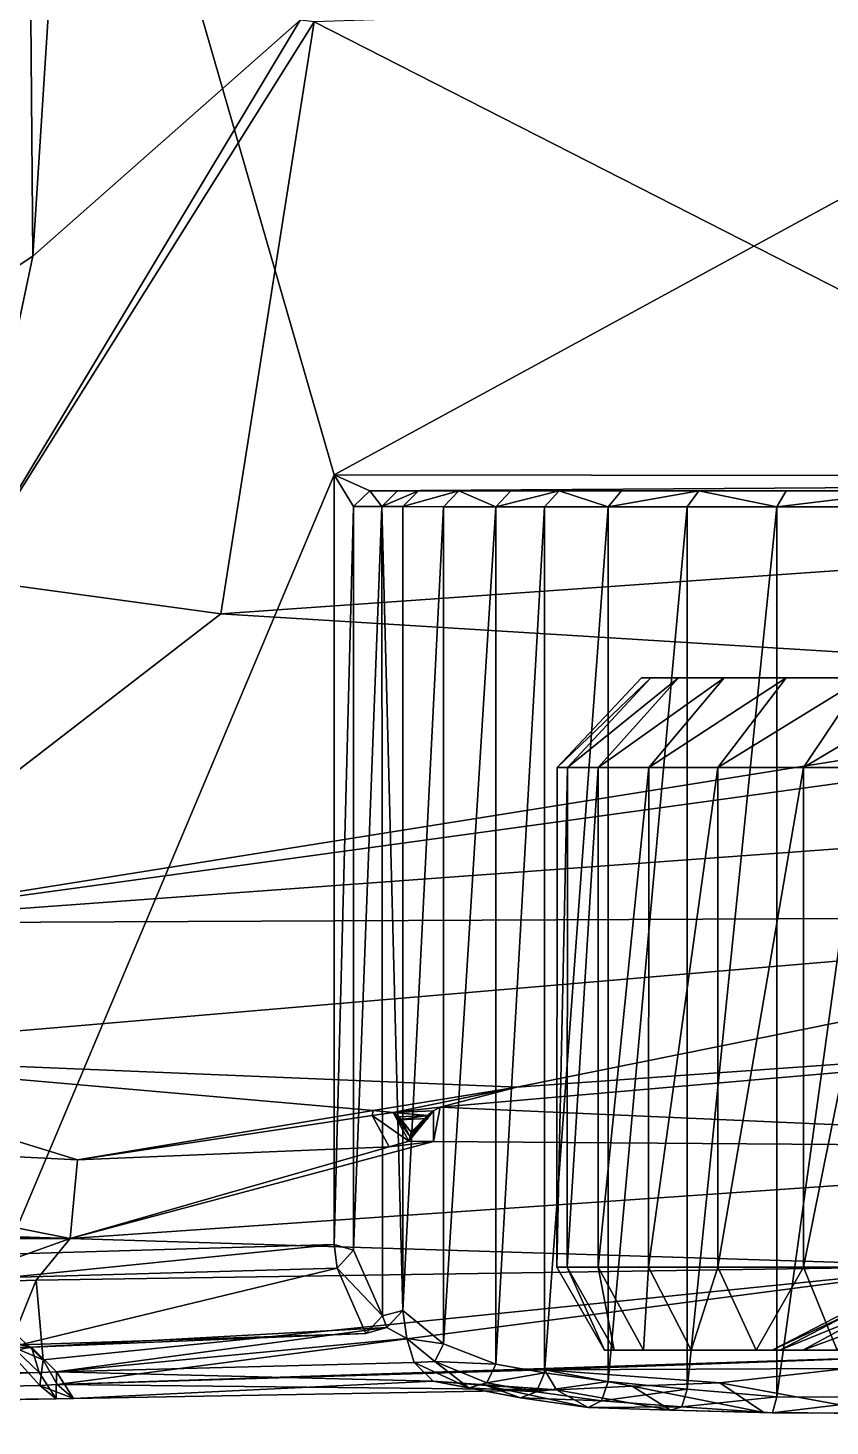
# Model space of a CAD drawing. Header units: metres. Extents: x -7 to 7, y -2.9 to 2.9.
# Drawn here: x 2.332 to 3.341, y -2.628 to -0.868 of the extents above; entities that cross this region are included whole.
import ezdxf

# ---------------------------------------------------------------- set-up
doc = ezdxf.new("R2010")
doc.units = ezdxf.units.M

msp = doc.modelspace()

# ---------------------------------------------------------------- linework, layer by layer
for points in [[(2.21684, -1.2354, 0.959679), (2.33802, -1.15556, 0.928252), (2.32837, 0, 1.00178)], [(2.71727, -1.43054, -1.31958), (2.30412, -2.41135, -1.32478), (2.30412, 0, -1.32407)], [(5.34239, 0, -1.31907), (2.71727, -1.43054, -1.31958), (2.30412, 0, -1.32407)], [(2.32837, 0, 1.00178), (2.33802, -1.15556, 0.928252), (2.4119, 0, 0.97446)], [(2.33802, -1.15556, 0.928252), (2.67451, -0.85846, 0.895334), (2.4119, 0, 0.97446)], [(2.71727, -1.43054, -1.31958), (5.34239, 0, -1.31907), (5.30994, -1.43394, -1.32781)], [(2.69194, -0.860296, 0.891965), (3.96313, -1.50827, 0.606043), (3.94938, -0.818209, 0.664272)], [(2.25202, -1.56152, 0.896978), (2.69194, -0.860296, 0.891965), (2.67451, -0.85846, 0.895334)], [(2.25202, -1.56152, 0.896978), (2.67451, -0.85846, 0.895334), (2.33802, -1.15556, 0.928252)], [(2.69194, -0.860296, 0.891965), (2.25202, -1.56152, 0.896978), (2.57441, -1.6057, 0.841504)], [(2.57441, -1.6057, 0.841504), (3.96313, -1.50827, 0.606043), (2.69194, -0.860296, 0.891965)], [(2.21684, -1.2354, 0.959679), (2.25202, -1.56152, 0.896978), (2.33802, -1.15556, 0.928252)], [(2.30412, -2.41135, -1.32478), (2.71727, -1.43054, -1.31958), (2.71728, -2.39955, -1.32001)], [(2.74162, -1.47055, -1.29998), (2.71728, -2.39955, -1.32001), (2.71727, -1.43054, -1.31958)], [(2.74162, -1.47055, -1.29998), (2.71727, -1.43054, -1.31958), (2.76219, -1.45055, -1.2996)], [(5.30994, -1.43394, -1.32781), (2.76219, -1.45055, -1.2996), (2.71727, -1.43054, -1.31958)], [(5.2696, -1.45054, -1.30941), (2.76219, -1.45055, -1.2996), (5.30994, -1.43394, -1.32781)], [(2.76219, -1.45055, -1.2996), (2.77731, -1.47059, -1.13951), (2.74162, -1.47055, -1.29998)], [(5.2696, -1.45054, -1.30941), (2.82344, -1.45064, -0.97326), (2.76219, -1.45055, -1.2996)], [(2.77731, -1.47059, -1.13951), (2.76219, -1.45055, -1.2996), (2.79697, -1.45059, -1.14321)], [(2.76219, -1.45055, -1.2996), (2.82344, -1.45064, -0.97326), (2.79697, -1.45059, -1.14321)], [(2.82344, -1.45064, -0.97326), (2.77731, -1.47059, -1.13951), (2.79697, -1.45059, -1.14321)], [(2.80378, -1.47064, -0.969506), (2.77731, -1.47059, -1.13951), (2.82344, -1.45064, -0.97326)], [(2.87427, -1.45071, -0.749713), (2.80378, -1.47064, -0.969506), (2.82344, -1.45064, -0.97326)], [(2.85494, -1.47071, -0.744506), (2.80378, -1.47064, -0.969506), (2.87427, -1.45071, -0.749713)], [(5.2696, -1.45054, -1.30941), (2.87427, -1.45071, -0.749713), (2.82344, -1.45064, -0.97326)], [(2.87427, -1.45071, -0.749713), (2.92067, -1.47077, -0.534506), (2.85494, -1.47071, -0.744506)], [(5.2696, -1.45054, -1.30941), (2.93971, -1.45077, -0.540637), (2.87427, -1.45071, -0.749713)], [(2.92067, -1.47077, -0.534506), (2.87427, -1.45071, -0.749713), (2.93971, -1.45077, -0.540637)], [(3.00028, -1.45082, -0.358104), (2.92067, -1.47077, -0.534506), (2.93971, -1.45077, -0.540637)], [(2.98183, -1.47082, -0.350206), (2.92067, -1.47077, -0.534506), (3.00028, -1.45082, -0.358104)], [(5.2696, -1.45054, -1.30941), (3.28617, -1.45093, 0.009383), (2.93971, -1.45077, -0.540637)], [(2.93971, -1.45077, -0.540637), (3.07892, -1.45087, -0.210375), (3.00028, -1.45082, -0.358104)], [(2.93971, -1.45077, -0.540637), (3.28617, -1.45093, 0.009383), (3.07892, -1.45087, -0.210375)], [(3.00028, -1.45082, -0.358104), (3.06205, -1.47087, -0.199506), (2.98183, -1.47082, -0.350206)], [(3.06205, -1.47087, -0.199506), (3.00028, -1.45082, -0.358104), (3.07892, -1.45087, -0.210375)], [(3.17615, -1.4509, -0.084075), (3.06205, -1.47087, -0.199506), (3.07892, -1.45087, -0.210375)], [(3.16159, -1.4709, -0.070206), (3.06205, -1.47087, -0.199506), (3.17615, -1.4509, -0.084075)], [(3.07892, -1.45087, -0.210375), (3.28617, -1.45093, 0.009383), (3.17615, -1.4509, -0.084075)], [(3.17615, -1.4509, -0.084075), (3.27425, -1.47094, 0.025494), (3.16159, -1.4709, -0.070206)], [(3.27425, -1.47094, 0.025494), (3.17615, -1.4509, -0.084075), (3.28617, -1.45093, 0.009383)], [(3.43843, -1.45096, 0.106829), (3.27425, -1.47094, 0.025494), (3.28617, -1.45093, 0.009383)], [(3.42941, -1.47096, 0.124794), (3.27425, -1.47094, 0.025494), (3.43843, -1.45096, 0.106829)], [(5.17379, -1.45071, -0.744024), (3.28617, -1.45093, 0.009383), (5.2696, -1.45054, -1.30941)], [(3.28617, -1.45093, 0.009383), (5.17379, -1.45071, -0.744024), (4.37382, -1.45099, 0.186096)], [(3.28617, -1.45093, 0.009383), (3.60886, -1.45098, 0.171239), (3.43843, -1.45096, 0.106829)], [(3.28617, -1.45093, 0.009383), (3.81847, -1.45099, 0.2149), (3.60886, -1.45098, 0.171239)], [(3.28617, -1.45093, 0.009383), (4.37382, -1.45099, 0.186096), (3.81847, -1.45099, 0.2149)], [(2.71728, -2.39955, -1.32001), (2.74162, -1.47055, -1.29998), (2.74162, -2.40653, -1.30026)], [(2.77731, -1.47059, -1.13951), (2.74162, -2.40653, -1.30026), (2.74162, -1.47055, -1.29998)], [(2.74162, -2.40653, -1.30026), (2.77731, -1.47059, -1.13951), (2.7781, -2.48928, -1.13562)], [(2.7781, -2.48928, -1.13562), (2.77731, -1.47059, -1.13951), (2.80378, -2.48265, -0.969806)], [(2.80378, -2.48265, -0.969806), (2.77731, -1.47059, -1.13951), (2.80378, -1.47064, -0.969506)], [(2.85494, -1.47071, -0.744506), (2.80378, -2.48265, -0.969806), (2.80378, -1.47064, -0.969506)], [(2.80378, -2.48265, -0.969806), (2.85494, -1.47071, -0.744506), (2.85494, -2.52442, -0.744818)], [(2.92067, -1.47077, -0.534506), (2.85494, -2.52442, -0.744818), (2.85494, -1.47071, -0.744506)], [(2.85494, -2.52442, -0.744818), (2.92067, -1.47077, -0.534506), (2.92067, -2.55019, -0.534826)], [(2.98183, -1.47082, -0.350206), (2.92067, -2.55019, -0.534826), (2.92067, -1.47077, -0.534506)], [(2.92067, -2.55019, -0.534826), (2.98183, -1.47082, -0.350206), (2.98183, -2.56107, -0.350529)], [(3.06205, -1.47087, -0.199506), (2.98183, -2.56107, -0.350529), (2.98183, -1.47082, -0.350206)], [(2.98183, -2.56107, -0.350529), (3.06205, -1.47087, -0.199506), (3.06205, -2.57196, -0.199832)], [(3.16159, -1.4709, -0.070206), (3.06205, -2.57196, -0.199832), (3.06205, -1.47087, -0.199506)], [(3.06205, -2.57196, -0.199832), (3.16159, -1.4709, -0.070206), (3.16159, -2.58155, -0.070535)], [(3.27425, -1.47094, 0.025494), (3.16159, -2.58155, -0.070535), (3.16159, -1.4709, -0.070206)], [(3.16159, -2.58155, -0.070535), (3.27425, -1.47094, 0.025494), (3.27425, -2.59114, 0.025162)], [(3.42941, -1.47096, 0.124794), (3.27425, -2.59114, 0.025162), (3.27425, -1.47094, 0.025494)], [(3.27425, -2.59114, 0.025162), (3.42941, -1.47096, 0.124794), (3.42941, -2.59193, 0.124462)], [(2.57441, -1.6057, 0.841504), (3.971, -1.69168, 0.586125), (3.96313, -1.50827, 0.606043)], [(2.0698, -1.99501, 0.864347), (2.57441, -1.6057, 0.841504), (2.25202, -1.56152, 0.896978)], [(2.0698, -1.99501, 0.864347), (3.971, -1.69168, 0.586125), (2.57441, -1.6057, 0.841504)], [(3.10406, -1.68599, -1.12334), (3.1158, -1.686, -1.27253), (2.9977, -1.79888, -1.12334)], [(2.9977, -1.79888, -1.12334), (3.1158, -1.686, -0.974157), (3.10406, -1.68599, -1.12334)], [(3.1158, -1.686, -0.974157), (2.9977, -1.79888, -1.12334), (3.01075, -1.79889, -0.957524)], [(2.9977, -1.79888, -1.12334), (3.1158, -1.686, -1.27253), (3.01075, -1.79889, -1.28916)], [(3.1158, -1.686, -1.27253), (3.15073, -1.68601, -1.41805), (3.01075, -1.79889, -1.28916)], [(3.01075, -1.79889, -0.957524), (3.15073, -1.68601, -0.828643), (3.1158, -1.686, -0.974157)], [(3.15073, -1.68601, -0.828643), (3.01075, -1.79889, -0.957524), (3.04958, -1.7989, -0.795786)], [(3.01075, -1.79889, -1.28916), (3.15073, -1.68601, -1.41805), (3.04958, -1.7989, -1.4509)], [(3.15073, -1.68601, -1.41805), (3.208, -1.68603, -1.5563), (3.04958, -1.7989, -1.4509)], [(3.04958, -1.7989, -0.795786), (3.208, -1.68603, -0.690387), (3.15073, -1.68601, -0.828643)], [(3.208, -1.68603, -0.690387), (3.04958, -1.7989, -0.795786), (3.11323, -1.79892, -0.642115)], [(3.04958, -1.7989, -1.4509), (3.208, -1.68603, -1.5563), (3.11323, -1.79892, -1.60457)], [(4.05773, -1.68632, -1.12334), (3.10406, -1.68599, -1.12334), (3.1158, -1.686, -0.974157)], [(4.05773, -1.68632, -1.12334), (3.1158, -1.686, -1.27253), (3.10406, -1.68599, -1.12334)], [(3.208, -1.68603, -1.5563), (3.28619, -1.68606, -1.6839), (3.11323, -1.79892, -1.60457)], [(3.11323, -1.79892, -0.642115), (3.28619, -1.68606, -0.56279), (3.208, -1.68603, -0.690387)], [(3.28619, -1.68606, -0.56279), (3.11323, -1.79892, -0.642115), (3.20014, -1.79895, -0.500292)], [(3.11323, -1.79892, -1.60457), (3.28619, -1.68606, -1.6839), (3.20014, -1.79895, -1.7464)], [(4.05773, -1.68632, -1.12334), (3.1158, -1.686, -0.974157), (3.15073, -1.68601, -0.828643)], [(4.05773, -1.68632, -1.12334), (3.15073, -1.68601, -1.41805), (3.1158, -1.686, -1.27253)], [(4.05773, -1.68632, -1.12334), (3.15073, -1.68601, -0.828643), (3.208, -1.68603, -0.690387)], [(4.05773, -1.68632, -1.12334), (3.208, -1.68603, -1.5563), (3.15073, -1.68601, -1.41805)], [(3.28619, -1.68606, -1.6839), (3.38338, -1.68609, -1.79769), (3.20014, -1.79895, -1.7464)], [(3.20014, -1.79895, -0.500292), (3.38338, -1.68609, -0.448996), (3.28619, -1.68606, -0.56279)], [(3.38338, -1.68609, -0.448996), (3.20014, -1.79895, -0.500292), (3.30817, -1.79899, -0.373811)], [(3.20014, -1.79895, -1.7464), (3.38338, -1.68609, -1.79769), (3.30817, -1.79899, -1.87288)], [(4.05773, -1.68632, -1.12334), (3.208, -1.68603, -0.690387), (3.28619, -1.68606, -0.56279)], [(4.05773, -1.68632, -1.12334), (3.28619, -1.68606, -1.6839), (3.208, -1.68603, -1.5563)], [(4.05773, -1.68632, -1.12334), (3.28619, -1.68606, -0.56279), (3.38338, -1.68609, -0.448996)], [(4.05773, -1.68632, -1.12334), (3.38338, -1.68609, -1.79769), (3.28619, -1.68606, -1.6839)], [(3.38338, -1.68609, -1.79769), (3.49717, -1.68613, -1.89488), (3.30817, -1.79899, -1.87288)], [(3.30817, -1.79899, -0.373811), (3.49717, -1.68613, -0.351808), (3.38338, -1.68609, -0.448996)], [(3.49717, -1.68613, -0.351808), (3.30817, -1.79899, -0.373811), (3.43465, -1.79903, -0.265787)], [(3.30817, -1.79899, -1.87288), (3.49717, -1.68613, -1.89488), (3.43465, -1.79903, -1.9809)], [(2.0698, -1.99501, 0.864347), (3.97982, -1.73272, 0.596245), (3.971, -1.69168, 0.586125)], [(2.0698, -1.99501, 0.864347), (4.00593, -1.85369, 0.686604), (3.97982, -1.73272, 0.596245)], [(3.01075, -1.79889, -1.28916), (2.99754, -2.4279, -1.12334), (2.9977, -1.79888, -1.12334)], [(2.99754, -2.4279, -1.12334), (3.01075, -1.79889, -0.957524), (2.9977, -1.79888, -1.12334)], [(2.99754, -2.4279, -1.12334), (3.01075, -1.79889, -1.28916), (3.01059, -2.4279, -1.28916)], [(3.01059, -2.4279, -0.957524), (3.01075, -1.79889, -0.957524), (2.99754, -2.4279, -1.12334)], [(3.04958, -1.7989, -1.4509), (3.01059, -2.4279, -1.28916), (3.01075, -1.79889, -1.28916)], [(3.01059, -2.4279, -0.957524), (3.04958, -1.7989, -0.795786), (3.01075, -1.79889, -0.957524)], [(3.01059, -2.4279, -1.28916), (3.04958, -1.7989, -1.4509), (3.04942, -2.42792, -1.4509)], [(3.04942, -2.42792, -0.795786), (3.04958, -1.7989, -0.795786), (3.01059, -2.4279, -0.957524)], [(3.11323, -1.79892, -1.60457), (3.04942, -2.42792, -1.4509), (3.04958, -1.7989, -1.4509)], [(3.04942, -2.42792, -0.795786), (3.11323, -1.79892, -0.642115), (3.04958, -1.7989, -0.795786)], [(3.04942, -2.42792, -1.4509), (3.11323, -1.79892, -1.60457), (3.11307, -2.42794, -1.60457)], [(3.11307, -2.42794, -0.642115), (3.11323, -1.79892, -0.642115), (3.04942, -2.42792, -0.795786)], [(3.20014, -1.79895, -1.7464), (3.11307, -2.42794, -1.60457), (3.11323, -1.79892, -1.60457)], [(3.11307, -2.42794, -0.642115), (3.20014, -1.79895, -0.500292), (3.11323, -1.79892, -0.642115)], [(3.11307, -2.42794, -1.60457), (3.20014, -1.79895, -1.7464), (3.19998, -2.42797, -1.7464)], [(3.19998, -2.42797, -0.500292), (3.20014, -1.79895, -0.500292), (3.11307, -2.42794, -0.642115)], [(3.30817, -1.79899, -1.87288), (3.19998, -2.42797, -1.7464), (3.20014, -1.79895, -1.7464)], [(3.19998, -2.42797, -0.500292), (3.30817, -1.79899, -0.373811), (3.20014, -1.79895, -0.500292)], [(3.19998, -2.42797, -1.7464), (3.30817, -1.79899, -1.87288), (3.30801, -2.42801, -1.87288)], [(3.30801, -2.42801, -0.373811), (3.30817, -1.79899, -0.373811), (3.19998, -2.42797, -0.500292)], [(3.43465, -1.79903, -1.9809), (3.30801, -2.42801, -1.87288), (3.30817, -1.79899, -1.87288)], [(3.30801, -2.42801, -0.373811), (3.43465, -1.79903, -0.265787), (3.30817, -1.79899, -0.373811)], [(3.30801, -2.42801, -1.87288), (3.43465, -1.79903, -1.9809), (3.43449, -2.42805, -1.9809)], [(3.43449, -2.42805, -0.265787), (3.43465, -1.79903, -0.265787), (3.30801, -2.42801, -0.373811)], [(2.0698, -1.99501, 0.864347), (4.0147, -1.98619, 0.746712), (4.00593, -1.85369, 0.686604)], [(1.96471, -2.16073, 0.812839), (2.94725, -2.20156, 0.787091), (4.0147, -1.98619, 0.746712)], [(4.0147, -1.98619, 0.746712), (2.0698, -1.99501, 0.864347), (1.96471, -2.16073, 0.812839)], [(2.94725, -2.20156, 0.787091), (4.02454, -2.12474, 0.761832), (4.0147, -1.98619, 0.746712)], [(2.85048, -2.22658, 0.791389), (4.02586, -2.27837, 0.710255), (4.02454, -2.12474, 0.761832)], [(4.02454, -2.12474, 0.761832), (2.94725, -2.20156, 0.787091), (2.85048, -2.22658, 0.791389)], [(1.96471, -2.16073, 0.812839), (1.71186, -2.25836, 0.794263), (2.39433, -2.29291, 0.803866)], [(2.39433, -2.29291, 0.803866), (2.76634, -2.23086, 0.79359), (1.96471, -2.16073, 0.812839)], [(2.94725, -2.20156, 0.787091), (1.96471, -2.16073, 0.812839), (2.76634, -2.23086, 0.79359)], [(2.94725, -2.20156, 0.787091), (2.76634, -2.23086, 0.79359), (2.79138, -2.23313, 0.817991)], [(2.79138, -2.23313, 0.817991), (2.85048, -2.22658, 0.791389), (2.94725, -2.20156, 0.787091)], [(2.76634, -2.23086, 0.79359), (2.39433, -2.29291, 0.803866), (2.76501, -2.23699, 0.793711)], [(2.79138, -2.23313, 0.817991), (2.76634, -2.23086, 0.79359), (2.76501, -2.23699, 0.793711)], [(2.76501, -2.23699, 0.793711), (2.81111, -2.26932, 0.805765), (2.79138, -2.23313, 0.817991)], [(2.85048, -2.22658, 0.791389), (2.79138, -2.23313, 0.817991), (2.84208, -2.23104, 0.816209)], [(2.79138, -2.23313, 0.817991), (2.83457, -2.23711, 2.18816), (2.84208, -2.23104, 0.816209)], [(2.81111, -2.26932, 0.805765), (2.81277, -2.26406, 2.18085), (2.79138, -2.23313, 0.817991)], [(2.83457, -2.23711, 2.18816), (2.79138, -2.23313, 0.817991), (2.79889, -2.23859, 2.18941)], [(2.79138, -2.23313, 0.817991), (2.81277, -2.26406, 2.18085), (2.79889, -2.23859, 2.18941)], [(2.84218, -2.26964, 0.77896), (2.84208, -2.23104, 0.816209), (2.81111, -2.26932, 0.805765)], [(2.84208, -2.23104, 0.816209), (2.81277, -2.26406, 2.18085), (2.81111, -2.26932, 0.805765)], [(2.81277, -2.26406, 2.18085), (2.84208, -2.23104, 0.816209), (2.83457, -2.23711, 2.18816)], [(2.84208, -2.23104, 0.816209), (2.84218, -2.26964, 0.77896), (2.85048, -2.22658, 0.791389)], [(4.02586, -2.27837, 0.710255), (2.85048, -2.22658, 0.791389), (2.84218, -2.26964, 0.77896)], [(2.39433, -2.29291, 0.803866), (2.78659, -2.27646, 0.779785), (2.76501, -2.23699, 0.793711)], [(2.81111, -2.26932, 0.805765), (2.76501, -2.23699, 0.793711), (2.78659, -2.27646, 0.779785)], [(2.79945, -2.24226, 2.20124), (2.83457, -2.23711, 2.18816), (2.79889, -2.23859, 2.18941)], [(2.81414, -2.25812, 2.20225), (2.79889, -2.23859, 2.18941), (2.81277, -2.26406, 2.18085)], [(2.79889, -2.23859, 2.18941), (2.81414, -2.25812, 2.20225), (2.79945, -2.24226, 2.20124)], [(2.83457, -2.23711, 2.18816), (2.79945, -2.24226, 2.20124), (2.83514, -2.24078, 2.2)], [(2.81414, -2.25812, 2.20225), (2.83514, -2.24078, 2.2), (2.79945, -2.24226, 2.20124)], [(2.83457, -2.23711, 2.18816), (2.81414, -2.25812, 2.20225), (2.81277, -2.26406, 2.18085)], [(2.83514, -2.24078, 2.2), (2.81414, -2.25812, 2.20225), (2.83457, -2.23711, 2.18816)], [(1.71186, -2.25836, 0.794263), (1.89751, -2.37602, 0.768057), (2.38506, -2.39204, 0.763717)], [(1.71186, -2.25836, 0.794263), (2.38506, -2.39204, 0.763717), (2.39433, -2.29291, 0.803866)], [(2.78659, -2.27646, 0.779785), (2.38506, -2.39204, 0.763717), (2.84218, -2.26964, 0.77896)], [(2.84218, -2.26964, 0.77896), (2.38506, -2.39204, 0.763717), (4.02586, -2.27837, 0.710255)], [(2.78659, -2.27646, 0.779785), (2.84218, -2.26964, 0.77896), (2.81111, -2.26932, 0.805765)], [(2.78659, -2.27646, 0.779785), (2.39433, -2.29291, 0.803866), (2.38506, -2.39204, 0.763717)], [(3.50924, -2.42682, 0.62021), (4.02586, -2.27837, 0.710255), (2.38506, -2.39204, 0.763717)], [(1.89751, -2.37602, 0.768057), (2.09371, -2.39181, 0.745075), (2.38506, -2.39204, 0.763717)], [(2.09371, -2.39181, 0.745075), (2.22753, -2.44809, 0.682028), (2.38506, -2.39204, 0.763717)], [(2.38506, -2.39204, 0.763717), (2.22753, -2.44809, 0.682028), (2.34199, -2.44435, 0.680206)], [(3.50924, -2.42682, 0.62021), (2.38506, -2.39204, 0.763717), (2.34199, -2.44435, 0.680206)], [(2.71728, -2.39955, -1.32001), (2.30596, -2.44101, -1.30737), (2.30412, -2.41135, -1.32478)], [(2.7209, -2.42901, -1.3024), (2.30596, -2.44101, -1.30737), (2.71728, -2.39955, -1.32001)], [(2.7209, -2.42901, -1.3024), (2.71728, -2.39955, -1.32001), (2.74162, -2.40653, -1.30026)], [(2.7781, -2.48928, -1.13562), (2.7209, -2.42901, -1.3024), (2.74162, -2.40653, -1.30026)], [(2.35099, -2.54445, 0.399522), (3.50924, -2.42682, 0.62021), (2.34199, -2.44435, 0.680206)], [(2.36856, -2.57572, 0.310641), (3.50924, -2.42682, 0.62021), (2.35099, -2.54445, 0.399522)], [(3.50924, -2.42682, 0.62021), (2.36856, -2.57572, 0.310641), (3.54306, -2.53711, 0.345178)], [(3.05747, -2.53242, -1.12334), (3.01059, -2.4279, -0.957524), (2.99754, -2.4279, -1.12334)], [(3.01059, -2.4279, -1.28916), (3.05747, -2.53242, -1.12334), (2.99754, -2.4279, -1.12334)], [(3.06978, -2.53243, -1.27979), (3.05747, -2.53242, -1.12334), (3.01059, -2.4279, -1.28916)], [(3.06978, -2.53243, -0.966903), (3.04942, -2.42792, -0.795786), (3.01059, -2.4279, -0.957524)], [(3.04942, -2.42792, -1.4509), (3.06978, -2.53243, -1.27979), (3.01059, -2.4279, -1.28916)], [(3.01059, -2.4279, -0.957524), (3.05747, -2.53242, -1.12334), (3.06978, -2.53243, -0.966903)], [(3.10641, -2.53244, -1.43237), (3.06978, -2.53243, -1.27979), (3.04942, -2.42792, -1.4509)], [(3.10641, -2.53244, -0.814314), (3.11307, -2.42794, -0.642115), (3.04942, -2.42792, -0.795786)], [(3.11307, -2.42794, -1.60457), (3.10641, -2.53244, -1.43237), (3.04942, -2.42792, -1.4509)], [(3.04942, -2.42792, -0.795786), (3.06978, -2.53243, -0.966903), (3.10641, -2.53244, -0.814314)], [(3.16647, -2.53246, -1.57735), (3.10641, -2.53244, -1.43237), (3.11307, -2.42794, -1.60457)], [(3.11307, -2.42794, -0.642115), (3.10641, -2.53244, -0.814314), (3.16647, -2.53246, -0.669334)], [(3.16647, -2.53246, -0.669334), (3.19998, -2.42797, -0.500292), (3.11307, -2.42794, -0.642115)], [(3.19998, -2.42797, -1.7464), (3.16647, -2.53246, -1.57735), (3.11307, -2.42794, -1.60457)], [(3.24846, -2.53249, -1.71116), (3.16647, -2.53246, -1.57735), (3.19998, -2.42797, -1.7464)], [(3.19998, -2.42797, -0.500292), (3.16647, -2.53246, -0.669334), (3.24846, -2.53249, -0.535533)], [(3.24846, -2.53249, -0.535533), (3.30801, -2.42801, -0.373811), (3.19998, -2.42797, -0.500292)], [(3.30801, -2.42801, -1.87288), (3.24846, -2.53249, -1.71116), (3.19998, -2.42797, -1.7464)], [(3.35037, -2.53253, -1.83048), (3.24846, -2.53249, -1.71116), (3.30801, -2.42801, -1.87288)], [(3.30801, -2.42801, -0.373811), (3.24846, -2.53249, -0.535533), (3.35037, -2.53253, -0.416206)], [(3.35037, -2.53253, -0.416206), (3.43449, -2.42805, -0.265787), (3.30801, -2.42801, -0.373811)], [(3.43449, -2.42805, -1.9809), (3.35037, -2.53253, -1.83048), (3.30801, -2.42801, -1.87288)], [(2.22753, -2.44809, 0.682028), (2.31512, -2.511, 0.559709), (2.34199, -2.44435, 0.680206)], [(2.7209, -2.42901, -1.3024), (2.32211, -2.5256, -1.15482), (2.30596, -2.44101, -1.30737)], [(2.34199, -2.44435, 0.680206), (2.31512, -2.511, 0.559709), (2.35099, -2.54445, 0.399522)], [(2.32211, -2.5256, -1.15482), (2.7209, -2.42901, -1.3024), (2.75703, -2.51123, -1.1364)], [(2.75703, -2.51123, -1.1364), (2.7209, -2.42901, -1.3024), (2.7781, -2.48928, -1.13562)], [(2.7781, -2.48928, -1.13562), (2.78357, -2.50377, -0.969812), (2.75703, -2.51123, -1.1364)], [(2.78357, -2.50377, -0.969812), (2.7781, -2.48928, -1.13562), (2.80378, -2.48265, -0.969806)], [(2.78357, -2.50377, -0.969812), (2.80378, -2.48265, -0.969806), (2.80849, -2.51778, -0.89649)], [(2.85494, -2.52442, -0.744818), (2.80849, -2.51778, -0.89649), (2.80378, -2.48265, -0.969806)], [(3.3692, -2.48498, -1.23236), (3.26863, -2.5325, -1.12334), (3.27834, -2.5325, -1.24675)], [(3.36062, -2.48498, -1.12334), (3.3692, -2.48498, -1.01432), (3.26863, -2.5325, -1.12334)], [(3.26863, -2.5325, -1.12334), (3.3692, -2.48498, -1.23236), (3.36062, -2.48498, -1.12334)], [(3.26863, -2.5325, -1.12334), (3.3692, -2.48498, -1.01432), (3.27834, -2.5325, -0.999936)], [(3.3692, -2.48498, -1.01432), (3.39473, -2.48499, -0.90799), (3.27834, -2.5325, -0.999936)], [(3.27834, -2.5325, -1.24675), (3.39473, -2.48499, -1.3387), (3.3692, -2.48498, -1.23236)], [(3.39473, -2.48499, -1.3387), (3.27834, -2.5325, -1.24675), (3.30724, -2.53251, -1.36712)], [(3.27834, -2.5325, -0.999936), (3.39473, -2.48499, -0.90799), (3.30724, -2.53251, -0.879565)], [(3.39473, -2.48499, -0.90799), (3.43658, -2.48501, -0.806958), (3.30724, -2.53251, -0.879565)], [(3.30724, -2.53251, -1.36712), (3.43658, -2.48501, -1.43973), (3.39473, -2.48499, -1.3387)], [(3.43658, -2.48501, -1.43973), (3.30724, -2.53251, -1.36712), (3.35461, -2.53253, -1.48149)], [(3.30724, -2.53251, -0.879565), (3.43658, -2.48501, -0.806958), (3.35461, -2.53253, -0.765198)], [(2.29722, -2.5217, 0.547909), (2.35099, -2.54445, 0.399522), (2.31512, -2.511, 0.559709)], [(2.33617, -2.52848, -0.96982), (2.32211, -2.5256, -1.15482), (2.75703, -2.51123, -1.1364)], [(2.33617, -2.52848, -0.96982), (2.75703, -2.51123, -1.1364), (2.78357, -2.50377, -0.969812)], [(2.78357, -2.50377, -0.969812), (2.36767, -2.5595, -0.711525), (2.33617, -2.52848, -0.96982)], [(2.36767, -2.5595, -0.711525), (2.78357, -2.50377, -0.969812), (2.80849, -2.51778, -0.89649)], [(2.29722, -2.5217, 0.547909), (0.537069, -2.61393, 0.260155), (2.3466, -2.57674, 0.309615)], [(0.564314, -2.59091, -0.779838), (2.31635, -2.53222, -0.974068), (2.34578, -2.56036, -0.710614)], [(2.35099, -2.54445, 0.399522), (2.29722, -2.5217, 0.547909), (2.3466, -2.57674, 0.309615)], [(2.31672, -2.52916, -0.989812), (2.33617, -2.52848, -0.96982), (2.31635, -2.53222, -0.974068)], [(2.33617, -2.52848, -0.96982), (2.34578, -2.56036, -0.710614), (2.31635, -2.53222, -0.974068)], [(2.32211, -2.5256, -1.15482), (2.33617, -2.52848, -0.96982), (2.31672, -2.52916, -0.989812)], [(2.34578, -2.56036, -0.710614), (2.33617, -2.52848, -0.96982), (2.36767, -2.5595, -0.711525)], [(2.36767, -2.5595, -0.711525), (2.80849, -2.51778, -0.89649), (2.8179, -2.54803, -0.749825)], [(2.8179, -2.54803, -0.749825), (2.80849, -2.51778, -0.89649), (2.84397, -2.54659, -0.742198)], [(2.84397, -2.54659, -0.742198), (2.80849, -2.51778, -0.89649), (2.85494, -2.52442, -0.744818)], [(2.92067, -2.55019, -0.534826), (2.84397, -2.54659, -0.742198), (2.85494, -2.52442, -0.744818)], [(3.27834, -2.5325, -1.24675), (3.05747, -2.53242, -1.12334), (3.06978, -2.53243, -1.27979)], [(3.26863, -2.5325, -1.12334), (3.27834, -2.5325, -0.999936), (3.05747, -2.53242, -1.12334)], [(3.05747, -2.53242, -1.12334), (3.27834, -2.5325, -1.24675), (3.26863, -2.5325, -1.12334)], [(3.05747, -2.53242, -1.12334), (3.27834, -2.5325, -0.999936), (3.06978, -2.53243, -0.966903)], [(3.27834, -2.5325, -0.999936), (3.10641, -2.53244, -0.814314), (3.06978, -2.53243, -0.966903)], [(3.10641, -2.53244, -1.43237), (3.27834, -2.5325, -1.24675), (3.06978, -2.53243, -1.27979)], [(3.30724, -2.53251, -1.36712), (3.27834, -2.5325, -1.24675), (3.10641, -2.53244, -1.43237)], [(3.30724, -2.53251, -0.879565), (3.16647, -2.53246, -0.669334), (3.10641, -2.53244, -0.814314)], [(3.16647, -2.53246, -1.57735), (3.30724, -2.53251, -1.36712), (3.10641, -2.53244, -1.43237)], [(3.10641, -2.53244, -0.814314), (3.27834, -2.5325, -0.999936), (3.30724, -2.53251, -0.879565)], [(3.35461, -2.53253, -1.48149), (3.30724, -2.53251, -1.36712), (3.16647, -2.53246, -1.57735)], [(3.35461, -2.53253, -0.765198), (3.41929, -2.53255, -0.659649), (3.16647, -2.53246, -0.669334)], [(3.24846, -2.53249, -1.71116), (3.35461, -2.53253, -1.48149), (3.16647, -2.53246, -1.57735)], [(3.16647, -2.53246, -0.669334), (3.30724, -2.53251, -0.879565), (3.35461, -2.53253, -0.765198)], [(3.16647, -2.53246, -0.669334), (3.41929, -2.53255, -0.659649), (3.24846, -2.53249, -0.535533)], [(3.49969, -2.53258, -1.68117), (3.24846, -2.53249, -1.71116), (3.35037, -2.53253, -1.83048)], [(3.41929, -2.53255, -1.58704), (3.35461, -2.53253, -1.48149), (3.24846, -2.53249, -1.71116)], [(3.41929, -2.53255, -0.659649), (3.49969, -2.53258, -0.565517), (3.24846, -2.53249, -0.535533)], [(3.24846, -2.53249, -1.71116), (3.49969, -2.53258, -1.68117), (3.41929, -2.53255, -1.58704)], [(3.24846, -2.53249, -0.535533), (3.49969, -2.53258, -0.565517), (3.35037, -2.53253, -0.416206)], [(2.35099, -2.54445, 0.399522), (2.3466, -2.57674, 0.309615), (2.36856, -2.57572, 0.310641)], [(2.36767, -2.5595, -0.711525), (2.8179, -2.54803, -0.749825), (2.84165, -2.57135, -0.519833)], [(3.54306, -2.53711, 0.345178), (2.36856, -2.57572, 0.310641), (2.98182, -2.5571, 0.325172)], [(2.84397, -2.54659, -0.742198), (2.88657, -2.57983, -0.524835), (2.8179, -2.54803, -0.749825)], [(2.84165, -2.57135, -0.519833), (2.8179, -2.54803, -0.749825), (2.88657, -2.57983, -0.524835)], [(2.88657, -2.57983, -0.524835), (2.84397, -2.54659, -0.742198), (2.9093, -2.5734, -0.5315)], [(2.9093, -2.5734, -0.5315), (2.84397, -2.54659, -0.742198), (2.92067, -2.55019, -0.534826)], [(2.98183, -2.56107, -0.350529), (2.9093, -2.5734, -0.5315), (2.92067, -2.55019, -0.534826)], [(3.54306, -2.53711, 0.345178), (2.98182, -2.5571, 0.325172), (3.36241, -2.55526, 0.264473)], [(0.547919, -2.62789, -0.279849), (2.34578, -2.56036, -0.710614), (2.36742, -2.59377, -0.215551)], [(2.34578, -2.56036, -0.710614), (0.547919, -2.62789, -0.279849), (0.564314, -2.59091, -0.779838)], [(2.34578, -2.56036, -0.710614), (2.36767, -2.5595, -0.711525), (2.36742, -2.59377, -0.215551)], [(2.36742, -2.59377, -0.215551), (2.36767, -2.5595, -0.711525), (2.38929, -2.59304, -0.211827)], [(2.84165, -2.57135, -0.519833), (2.38929, -2.59304, -0.211827), (2.36767, -2.5595, -0.711525)], [(2.36856, -2.57572, 0.310641), (2.99715, -2.58229, -0.119836), (2.98182, -2.5571, 0.325172)], [(2.97179, -2.5848, -0.345537), (2.9093, -2.5734, -0.5315), (2.98183, -2.56107, -0.350529)], [(3.06205, -2.57196, -0.199832), (2.97179, -2.5848, -0.345537), (2.98183, -2.56107, -0.350529)], [(3.36241, -2.55526, 0.264473), (2.98182, -2.5571, 0.325172), (3.20265, -2.57341, 0.150167)], [(3.20265, -2.57341, 0.150167), (2.98182, -2.5571, 0.325172), (3.09219, -2.57785, 0.031966)], [(3.09219, -2.57785, 0.031966), (2.98182, -2.5571, 0.325172), (2.99715, -2.58229, -0.119836)], [(3.20265, -2.57341, 0.150167), (3.41314, -2.61226, 0.154456), (3.36241, -2.55526, 0.264473)], [(0.537069, -2.61393, 0.260155), (2.36742, -2.59377, -0.215551), (2.3466, -2.57674, 0.309615)], [(2.3466, -2.57674, 0.309615), (2.38929, -2.59304, -0.211827), (2.36856, -2.57572, 0.310641)], [(2.38929, -2.59304, -0.211827), (2.3466, -2.57674, 0.309615), (2.36742, -2.59377, -0.215551)], [(2.99715, -2.58229, -0.119836), (2.36856, -2.57572, 0.310641), (2.38929, -2.59304, -0.211827)], [(2.38929, -2.59304, -0.211827), (2.84165, -2.57135, -0.519833), (2.99715, -2.58229, -0.119836)], [(2.90867, -2.57682, -0.303035), (2.84165, -2.57135, -0.519833), (2.95171, -2.59226, -0.335539)], [(2.99715, -2.58229, -0.119836), (2.84165, -2.57135, -0.519833), (2.90867, -2.57682, -0.303035)], [(2.95171, -2.59226, -0.335539), (2.84165, -2.57135, -0.519833), (2.88657, -2.57983, -0.524835)], [(2.97179, -2.5848, -0.345537), (2.88657, -2.57983, -0.524835), (2.9093, -2.5734, -0.5315)], [(2.88657, -2.57983, -0.524835), (2.97179, -2.5848, -0.345537), (2.95171, -2.59226, -0.335539)], [(3.03691, -2.60469, -0.179842), (2.90867, -2.57682, -0.303035), (2.95171, -2.59226, -0.335539)], [(2.90867, -2.57682, -0.303035), (3.03691, -2.60469, -0.179842), (2.99715, -2.58229, -0.119836)], [(3.05367, -2.5962, -0.193173), (2.95171, -2.59226, -0.335539), (2.97179, -2.5848, -0.345537)], [(3.05367, -2.5962, -0.193173), (2.97179, -2.5848, -0.345537), (3.06205, -2.57196, -0.199832)], [(2.99715, -2.58229, -0.119836), (3.14067, -2.60784, -0.045543), (3.09219, -2.57785, 0.031966)], [(3.14067, -2.60784, -0.045543), (2.99715, -2.58229, -0.119836), (3.03691, -2.60469, -0.179842)], [(3.16159, -2.58155, -0.070535), (3.05367, -2.5962, -0.193173), (3.06205, -2.57196, -0.199832)], [(3.15462, -2.60364, -0.062209), (3.05367, -2.5962, -0.193173), (3.16159, -2.58155, -0.070535)], [(3.09219, -2.57785, 0.031966), (3.25825, -2.61098, 0.055156), (3.20265, -2.57341, 0.150167)], [(3.25825, -2.61098, 0.055156), (3.09219, -2.57785, 0.031966), (3.14067, -2.60784, -0.045543)], [(3.27425, -2.59114, 0.025162), (3.15462, -2.60364, -0.062209), (3.16159, -2.58155, -0.070535)], [(3.41314, -2.61226, 0.154456), (3.20265, -2.57341, 0.150167), (3.25825, -2.61098, 0.055156)], [(2.36742, -2.59377, -0.215551), (0.537069, -2.61393, 0.260155), (0.547919, -2.62789, -0.279849)], [(2.95171, -2.59226, -0.335539), (3.05367, -2.5962, -0.193173), (3.03691, -2.60469, -0.179842)], [(3.15462, -2.60364, -0.062209), (3.03691, -2.60469, -0.179842), (3.05367, -2.5962, -0.193173)], [(3.03691, -2.60469, -0.179842), (3.15462, -2.60364, -0.062209), (3.14067, -2.60784, -0.045543)], [(3.26892, -2.61109, 0.035155), (3.14067, -2.60784, -0.045543), (3.15462, -2.60364, -0.062209)], [(3.26892, -2.61109, 0.035155), (3.15462, -2.60364, -0.062209), (3.27425, -2.59114, 0.025162)], [(3.42941, -2.59193, 0.124462), (3.26892, -2.61109, 0.035155), (3.27425, -2.59114, 0.025162)], [(3.42399, -2.61204, 0.134455), (3.26892, -2.61109, 0.035155), (3.42941, -2.59193, 0.124462)], [(3.25825, -2.61098, 0.055156), (3.14067, -2.60784, -0.045543), (3.26892, -2.61109, 0.035155)], [(3.25825, -2.61098, 0.055156), (3.42399, -2.61204, 0.134455), (3.41314, -2.61226, 0.154456)], [(3.42399, -2.61204, 0.134455), (3.25825, -2.61098, 0.055156), (3.26892, -2.61109, 0.035155)]]:
    msp.add_3dface(points)

doc.saveas('drawing.dxf')
